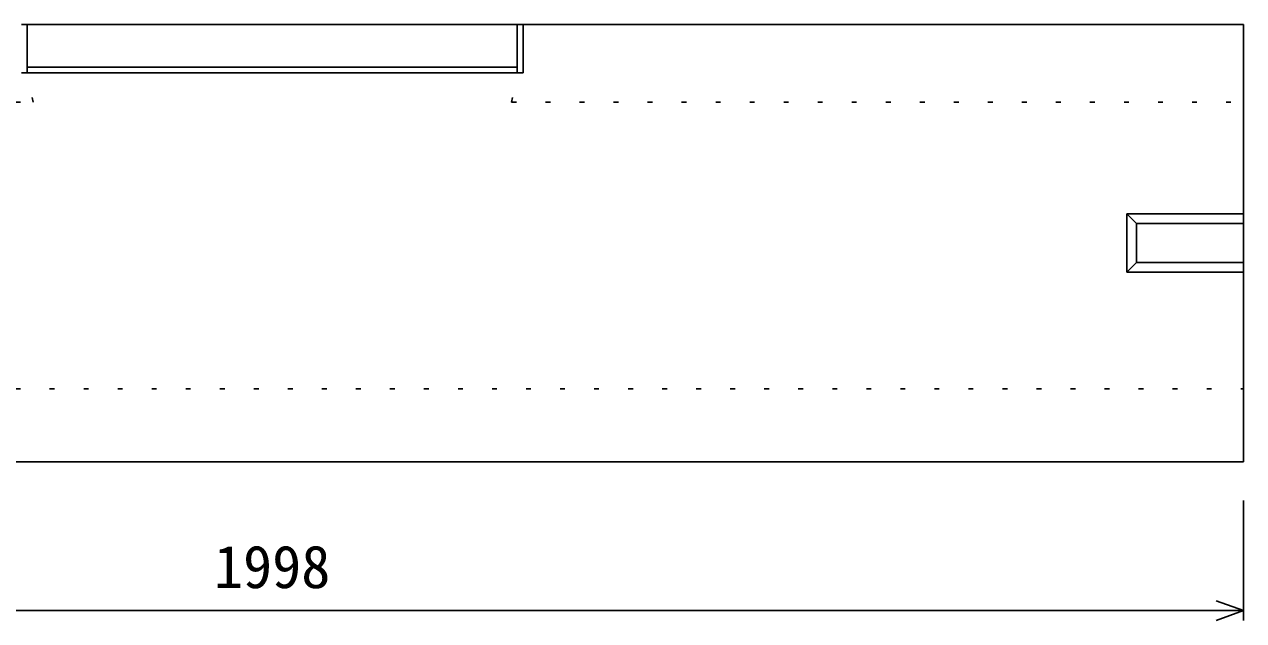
# Model space of a CAD drawing. Units: millimetres, scale not verified. Extents: x -16800 to 16800, y -5940 to 5940.
# Drawn here: x -12377 to -11123, y -136 to 478 of the extents above; entities that cross this region are included whole.
import ezdxf
from ezdxf.enums import TextEntityAlignment as Align

# ---------------------------------------------------------------- set-up
doc = ezdxf.new("R2010")
doc.units = ezdxf.units.MM
doc.header["$LTSCALE"] = 20
doc.linetypes.add('DOTTED', pattern=[1.75, 0.25, -1.5])
for name, color, linetype, lineweight in [('0-0_DIM', 7, 'Continuous', 25), ('0-2_HATCH', 6, 'Continuous', 25), ('0-5_OUTLINE', 3, 'Continuous', 25), ('0-6_OUTLINE2', 4, 'DOTTED', 25)]:
    doc.layers.add(name, color=color, linetype=linetype, lineweight=lineweight)
doc.styles.add('ＭＳ ゴシック', font='')
doc.styles.get('ＭＳ ゴシック').set_extended_font_data('MS Gothic')

msp = doc.modelspace()

# ---------------------------------------------------------------- linework, layer by layer
at = {"layer": '0-0_DIM'}
for p, q in [((-11123.21, -135.58), (-11123.21, -12.29)), ((-13121.21, -125.58), (-11123.21, -125.58))]:
    msp.add_line(p, q, dxfattribs=at)
msp.add_lwpolyline([(-11151.4, -135.84), (-11123.21, -125.58), (-11151.4, -115.32)], dxfattribs=at)
at = {"layer": '0-2_HATCH'}
for p, q in [((-12380.21, 477.71), (-11864.21, 477.71)), ((-12374.21, 477.71), (-12374.21, 427.71)), ((-11870.21, 477.71), (-11870.21, 427.71)), ((-11864.21, 477.71), (-11864.21, 427.71)), ((-11864.21, 427.71), (-12380.21, 427.71)), ((-11870.21, 433.71), (-12374.21, 433.71))]:
    msp.add_line(p, q, dxfattribs=at)
at = {"layer": '0-5_OUTLINE'}
for p, q in [((-11123.21, 477.71), (-11864.21, 477.71)), ((-11123.21, 477.71), (-11123.21, 27.71)), ((-11243.21, 282.71), (-11243.21, 222.71)), ((-11243.21, 282.71), (-11123.21, 282.71)), ((-11243.21, 282.71), (-11233.21, 272.71)), ((-11233.21, 272.71), (-11123.21, 272.71)), ((-11233.21, 272.71), (-11233.21, 232.71)), ((-11243.21, 222.71), (-11233.21, 232.71)), ((-11233.21, 232.71), (-11123.21, 232.71)), ((-11243.21, 222.71), (-11123.21, 222.71)), ((-11123.21, 27.71), (-13121.21, 27.71))]:
    msp.add_line(p, q, dxfattribs=at)
at = {"layer": '0-6_OUTLINE2'}
for p, q in [((-12368.21, 397.71), (-12374.21, 427.71)), ((-11876.21, 397.71), (-11870.21, 427.71)), ((-13121.21, 397.71), (-12368.21, 397.71)), ((-11876.21, 397.71), (-11124.21, 397.71)), ((-13121.21, 102.71), (-11123.21, 102.71))]:
    msp.add_line(p, q, dxfattribs=at)

# ---------------------------------------------------------------- texts
at = {"layer": '0-0_DIM', "style": 'ＭＳ ゴシック'}
msp.add_text('1998', height=43.99, dxfattribs=at).set_placement((-12182.21, -115.58), align=Align.BOTTOM_LEFT)

doc.saveas('drawing.dxf')
